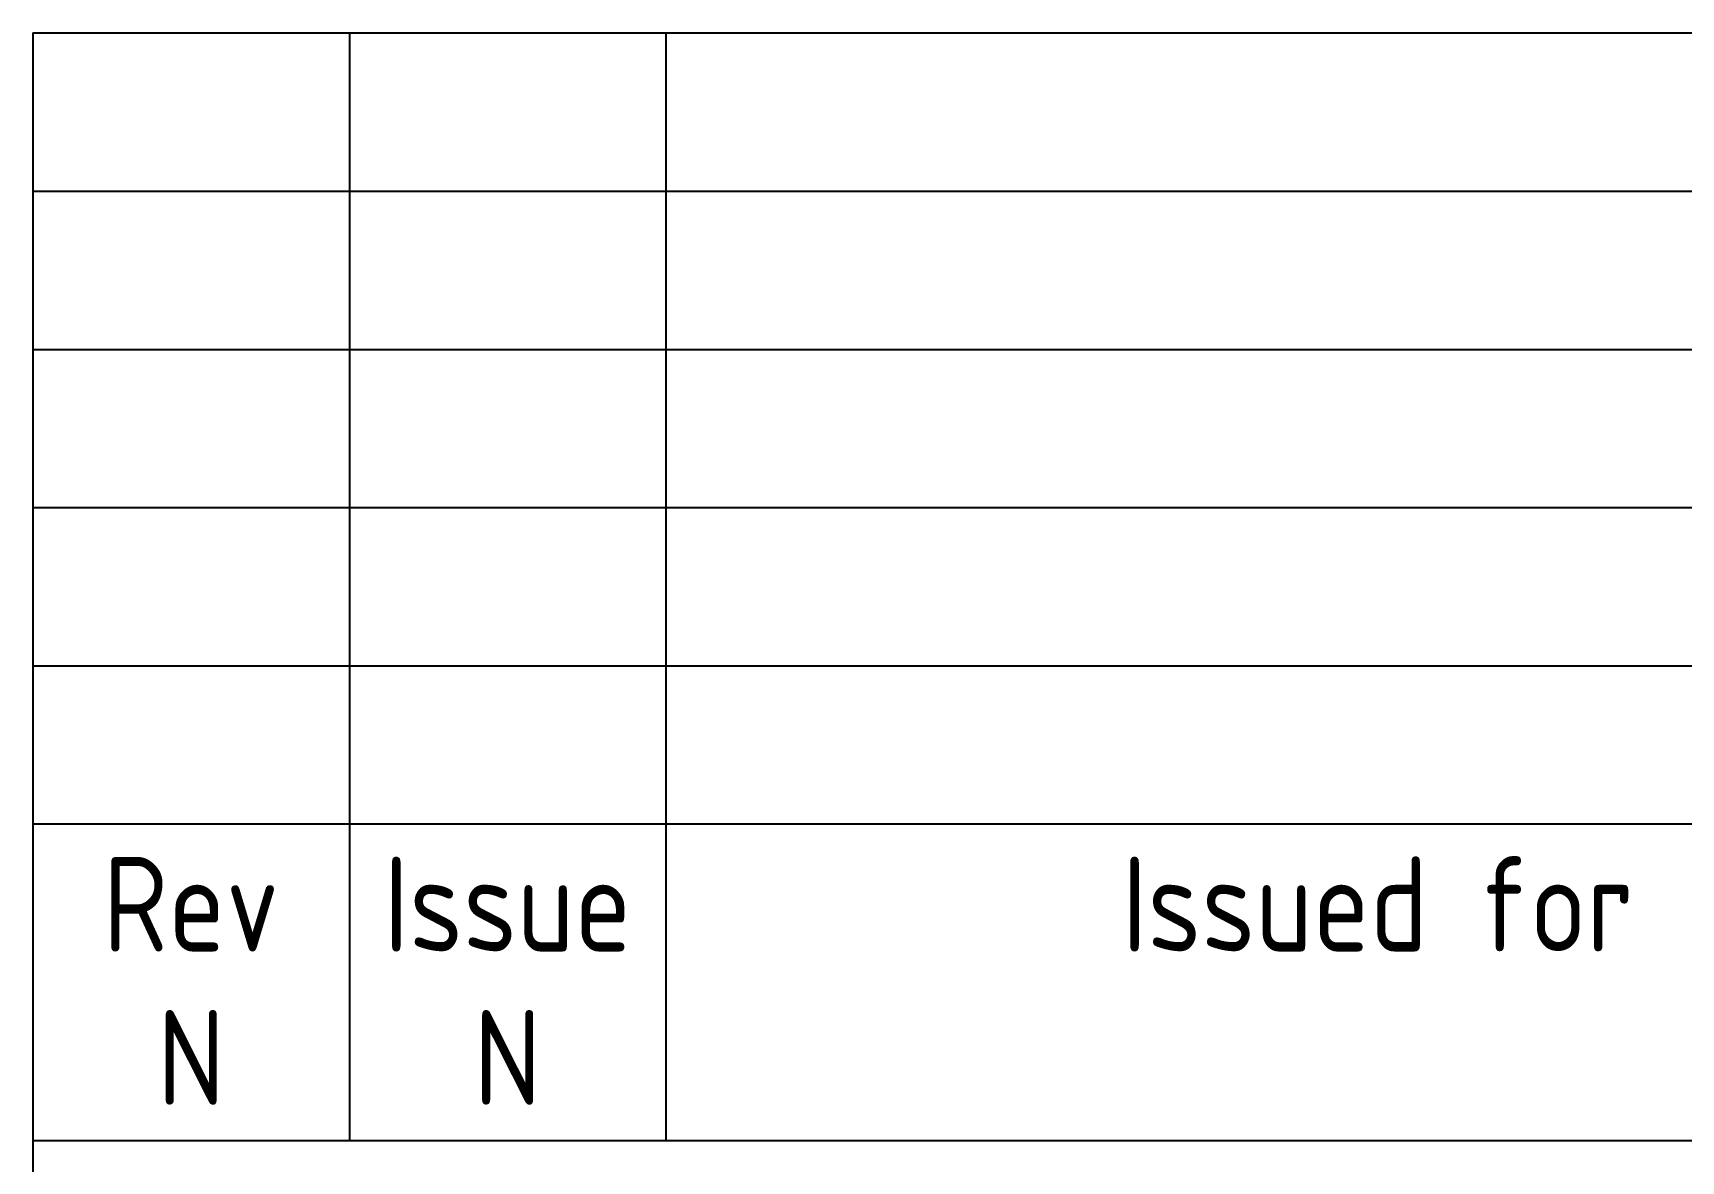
# Model space of a CAD drawing. Header units: millimetres. Extents: x 2479 to 3320, y 665 to 1259.
# Drawn here: x 3195 to 3247, y 764.2 to 799.8 of the extents above; entities that cross this region are included whole.
import ezdxf
from ezdxf.enums import TextEntityAlignment as Align

# ---------------------------------------------------------------- set-up
doc = ezdxf.new("R2010")
doc.units = ezdxf.units.MM
doc.header["$MEASUREMENT"] = 0
doc.layers.add('TITUL', color=7, linetype='Continuous')
doc.styles.add('ROMANS', font='romans.shx', dxfattribs={"width": 0.8})

msp = doc.modelspace()

# ---------------------------------------------------------------- linework, layer by layer
at = {"layer": 'TITUL', "color": 1, "linetype": 'Continuous'}
for p, q in [((3194.958, 799.825), (3194.958, 669.825)), ((3194.958, 799.825), (3314.958, 799.825)), ((3204.958, 799.825), (3204.958, 764.825)), ((3214.958, 799.825), (3214.958, 764.825)), ((3194.958, 774.825), (3314.958, 774.825)), ((3194.958, 764.825), (3314.958, 764.825))]:
    msp.add_line(p, q, dxfattribs=at)
at = {"layer": 'TITUL', "color": 7, "linetype": 'Continuous'}
for p, q in [((3194.958, 794.825), (3314.958, 794.825)), ((3194.958, 789.825), (3314.958, 789.825)), ((3194.958, 784.825), (3314.958, 784.825)), ((3194.958, 779.825), (3314.958, 779.825))]:
    msp.add_line(p, q, dxfattribs=at)

# ---------------------------------------------------------------- texts
at = {"layer": 'TITUL', "color": 2, "style": 'ROMANS', "width": 0.8}
for s, p in [('Rev', (3199.958, 770.793)), ('Issue', (3209.958, 770.793)), ('Issued for', (3237.458, 770.793)), ('N', (3199.958, 765.936)), ('N', (3209.958, 765.936))]:
    msp.add_text(s, height=3, dxfattribs=at).set_placement(p, align=Align.CENTER)

doc.saveas('drawing.dxf')
